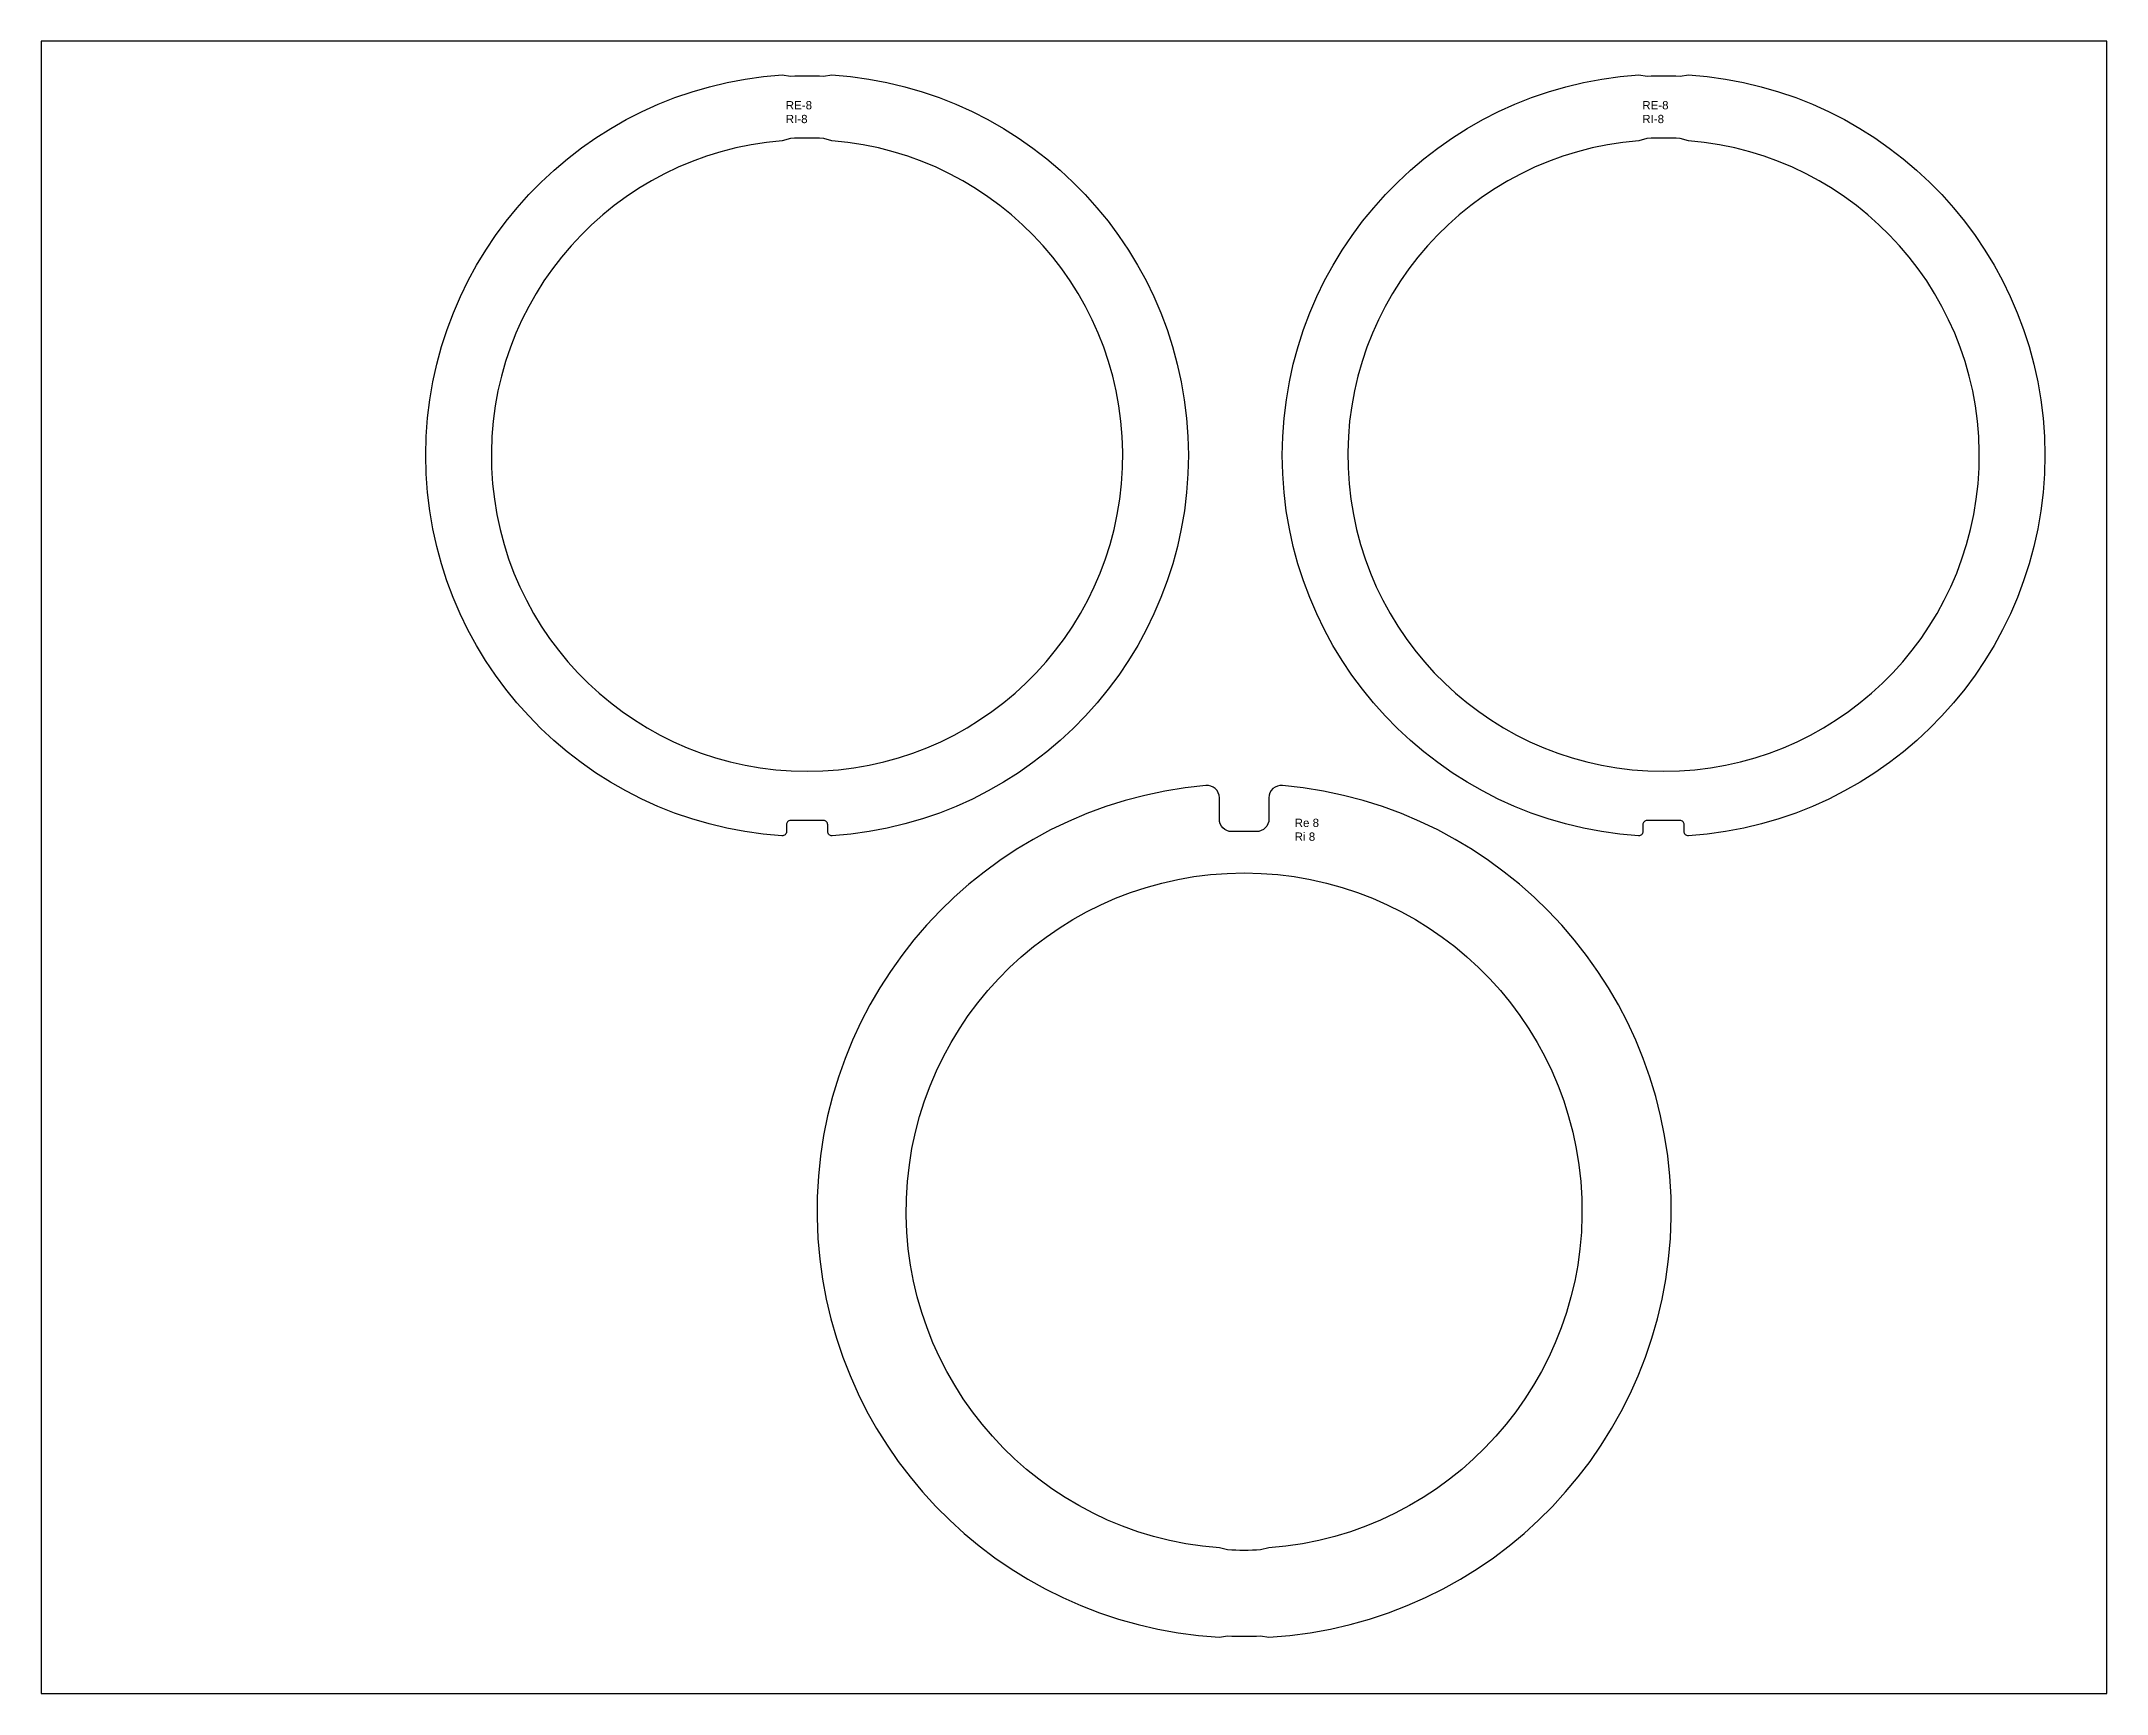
# Model space of a CAD drawing. Header units: millimetres. Extents: x 39202 to 41702, y 163881 to 165881.
import ezdxf

# ---------------------------------------------------------------- set-up
doc = ezdxf.new("R2010")
doc.units = ezdxf.units.MM
doc.layers.add('7518713', color=7, linetype='Continuous')
doc.layers.add('EM-26206 11', color=7, linetype='Continuous')
doc.styles.get("Standard").update_dxf_attribs({"font": 'arial.ttf'})

msp = doc.modelspace()

# ---------------------------------------------------------------- linework, layer by layer
msp.add_lwpolyline([(39202.4, 163880.8), (41702.4, 163880.8), (41702.4, 165880.8), (39202.4, 165880.8)], close=True)
for points in [[(40109.3, 165838.7, -0.021745), (40149.3, 165838.7), (40159.3, 165840.1, -0.936662), (40159.6, 164919.1, -0.433609), (40154.3, 164924.1), (40154.3, 164932.6, 0.414214), (40149.3, 164937.6), (40109.3, 164937.6, 0.414214), (40104.3, 164932.6), (40104.3, 164924.1, -0.433609), (40098.9, 164919.1, -0.936662), (40099.3, 165840.1)], [(41146, 165838.7, -0.021745), (41186, 165838.7), (41196, 165840.1, -0.936662), (41196.3, 164919.1, -0.433609), (41191, 164924.1), (41191, 164932.6, 0.414214), (41186, 164937.6), (41146, 164937.6, 0.414214), (41141, 164932.6), (41141, 164924.1, -0.433609), (41135.7, 164919.1, -0.936662), (41136, 165840.1)]]:
    msp.add_lwpolyline(points, format="xyb", close=True)
at = {"layer": '7518713'}
for points in [[(40109.2, 165763.1), (40099.2, 165760.4, 25.355596), (40159.4, 165760.4), (40149.4, 165763.1, 0.026161)], [(41145.9, 165763.1), (41135.9, 165760.4, 25.355596), (41196.1, 165760.4), (41186.1, 165763.1, 0.026161)]]:
    msp.add_lwpolyline(points, format="xyb", close=True, dxfattribs=at)
at = {"layer": 'EM-26206 11'}
for points in [[(40673.3, 164924.2), (40643.3, 164924.2, -0.414214), (40628.3, 164939.2), (40628.3, 164965.2, 0.440755), (40612, 164980.1, 0.928692), (40628.3, 163949.1), (40638.3, 163950.6, 0.019425), (40678.3, 163950.6), (40688.3, 163949.1, 0.928692), (40704.7, 164980.1, 0.440755), (40688.3, 164965.2), (40688.3, 164939.2, -0.414214)], [(40688.3, 164057.3), (40678.3, 164054.7, -0.024345), (40638.3, 164054.7), (40628.3, 164057.3, -27.229942)]]:
    msp.add_lwpolyline(points, format="xyb", close=True, dxfattribs=at)

# ---------------------------------------------------------------- texts
at = {"char_height": 10, "attachment_point": 1}
for s, width, insert in [('RE-8\\PRI-8', 59.219, (40103.5, 165808.4)), ('RE-8\\PRI-8', 59.219, (41140.2, 165808.4)), ('Re 8\\PRi 8', 70.736, (40719.5, 164939.8))]:
    msp.add_mtext_dynamic_manual_height_columns(s, width=width, gutter_width=12.5, heights=[0], dxfattribs=dict(at, insert=insert))

doc.saveas('drawing.dxf')
